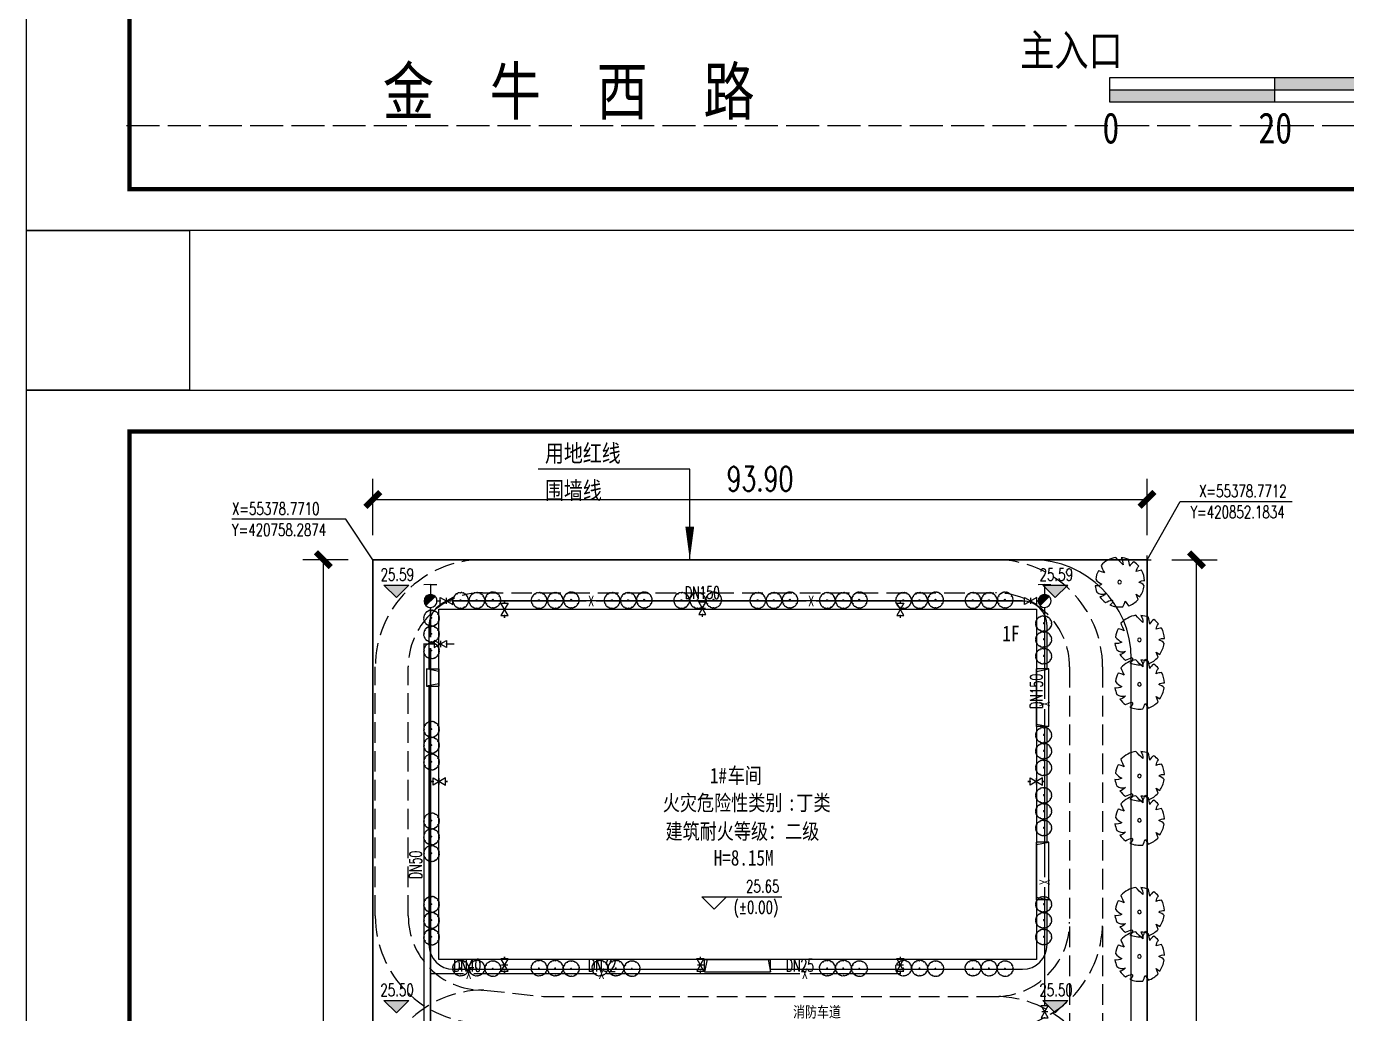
# Model space of a CAD drawing. Header units: millimetres. Extents: x 418357 to 841680, y 53918 to 109839.
# Drawn here: x 420716.3 to 420876.4, y 54868.5 to 54988.3 of the extents above; entities that cross this region are included whole.
import ezdxf

# ---------------------------------------------------------------- set-up
doc = ezdxf.new("R2010")
doc.units = ezdxf.units.MM
for name, pattern in [('CENTER2', [1.125, 0.75, -0.125, 0.125, -0.125]), ('DASH', [0.35, 0.25, -0.1]), ('X3', [5, 4, -1]), ('X5', [3, 2, -1])]:
    doc.linetypes.add(name, pattern=pattern)
doc.layers.add('0 - 已设计道路中心线', color=1, linetype='CENTER2', lineweight=50)
doc.layers.add('0 - 已设计道路边线', color=140, linetype='Continuous', lineweight=50)
for name, color, linetype in [('0 - 建筑控制线', 40, 'Continuous'), ('0 - 新建建筑', 7, 'Continuous'), ('0 - 消防车道', 40, 'Continuous'), ('0 - 绿化2', 74, 'Continuous'), ('0-建筑立面', 255, 'Continuous'), ('DIM_COOR', 171, 'Continuous'), ('DIM_ELEV', 171, 'Continuous'), ('DIM_LEAD', 171, 'Continuous'), ('EQUIP_消火栓', 7, 'Continuous'), ('LV', 3, 'Continuous'), ('PIPE-消防', 1, 'Continuous'), ('PIPE-给水', 3, 'Continuous'), ('PUB_DIM', 171, 'Continuous'), ('PUB_TEXT', 7, 'Continuous'), ('STAIR', 3, 'Continuous'), ('TEXT_消防', 7, 'Continuous'), ('TEXT_给水', 7, 'Continuous'), ('TK', 4, 'Continuous'), ('TREE', 8, 'Continuous'), ('VALVE_消防', 7, 'Continuous'), ('VALVE_给水', 7, 'Continuous'), ('道路网', 7, 'Continuous')]:
    doc.layers.add(name, color=color, linetype=linetype)
doc.styles.add('_TCH_DIM', font='SIMPLEX', dxfattribs={"bigfont": 'GBCBIG'})
doc.styles.add('_TCH_DIM_T3', font='SIMPLEX', dxfattribs={"width": 0.705882, "bigfont": 'GBCBIG'})
doc.styles.add('_TWT_PIPEDN', font='SIMPLEX', dxfattribs={"width": 0.8, "height": 3, "bigfont": 'HZTXT'})
doc.styles.add('_TWT_PIPETEXT', font='COMPLEX', dxfattribs={"width": 0.8, "height": 2.5, "bigfont": 'HZTXT'})
doc.styles.add('HT', font='simhei.ttf', dxfattribs={"width": 0.8})
doc.styles.get("Standard").update_dxf_attribs({"font": 'txt', "bigfont": 'gbcbig.shx'})
doc.styles.add('宋体', font='', dxfattribs={"width": 0.8})
doc.styles.get('宋体').set_extended_font_data('SimSun')
doc.linetypes.add('FENCELINE2', pattern='A,6.35,-2.54,[132,ltypeshp.shx,S=2.54,R=0,X=-2.54,Y=0],-2.54,25.4', length=36.83)
doc.dimstyles.new('_TCH_ARCH_M_M&&1', dxfattribs={"dimtxt": 2.975, "dimasz": 1.8, "dimexe": 2.5, "dimexo": 3, "dimgap": 1, "dimtad": 1, "dimzin": 0, "dimdsep": 46, "dimtxsty": '_TCH_DIM_T3', "dimblk": 'ARCHTICK', "dimcen": 0.09, "dimclrt": 7, "dimazin": 2, "dimtfac": 1, "dimtix": 1, "dimtmove": 2, "dimatfit": 3, "dimfxl": 0, "dimtolj": 1, "dimtzin": 0, "dimarcsym": 0})

# ---------------------------------------------------------------- blocks, each defined once
blk = doc.blocks.new('A$C7F6F64A1')
h = blk.add_hatch(color=256)
h.paths.add_polyline_path([(20.95, 7.35), (0.95, 7.35), (0.95, 5.85), (20.95, 5.85)])
h.paths.add_polyline_path([(50.95, 8.85), (20.95, 8.85), (20.95, 7.35), (50.95, 7.35)])
h.paths.add_polyline_path([(100.95, 7.35), (50.95, 7.35), (50.95, 5.85), (100.95, 5.85)])
for p, q in [((0.95, 5.85), (0.95, 8.85)), ((20.95, 5.85), (20.95, 8.85)), ((50.95, 5.85), (50.95, 8.85)), ((0.95, 7.35), (100.95, 7.35))]:
    blk.add_line(p, q)
blk.add_lwpolyline([(0.95, 8.85), (100.95, 8.85), (100.95, 5.85), (0.95, 5.85)], close=True)
at = {"layer": 'PUB_TEXT', "lineweight": -2, "style": 'HT', "width": 0.8}
for s, height, p in [('0', 3.76, (0.04, 0.85)), ('20', 3.755, (18.96, 0.85)), ('50', 3.755, (48.93, 0.85)), ('100M', 3.755, (92.89, 0.85))]:
    blk.add_text(s, height=height, dxfattribs=at).set_placement(p)
blk = doc.blocks.new('A$C18C27DA3')
at = {"layer": '0-建筑立面', "color": 8}
blk.add_lwpolyline([(73980, 1500), (1500, 1500), (1500, 43980), (73980, 43980)], close=True, dxfattribs=at)
at = {"layer": 'STAIR', "color": 8, "lineweight": -2}
for p, q in [((0, 36740), (0, 34640)), ((0, 36740), (1500, 36740)), ((1500, 36440), (0, 36740)), ((1500, 36740), (1500, 34640)), ((75480, 36740), (73980, 36740)), ((73980, 29740), (73980, 36740)), ((73980, 36440), (75480, 36740)), ((75480, 29740), (75480, 36740)), ((1500, 34940), (0, 34640)), ((0, 34640), (1500, 34640)), ((73980, 30040), (75480, 29740)), ((75480, 29740), (73980, 29740)), ((75480, 15740), (73980, 15740)), ((73980, 8740), (73980, 15740)), ((73980, 15440), (75480, 15740)), ((75480, 8740), (75480, 15740)), ((73980, 9040), (75480, 8740)), ((75480, 8740), (73980, 8740)), ((33740, 0), (33740, 1500)), ((33740, 1500), (41740, 1500)), ((34040, 1500), (33740, 0)), ((41440, 1500), (41740, 0)), ((41740, 0), (41740, 1500)), ((33740, 0), (41740, 0))]:
    blk.add_line(p, q, dxfattribs=at)
blk = doc.blocks.new('BRANCHD', base_point=(0.5, 0.5))
at = {"color": 8}
for p, q in [((0.951, 0.743), (0.931, 0.754)), ((0.962, 0.694), (0.951, 0.743)), ((0.974, 0.687), (0.962, 0.694)), ((0.97, 0.587), (0.994, 0.594)), ((0.97, 0.571), (0.97, 0.587)), ((1.008, 0.55), (0.97, 0.571)), ((0.987, 0.668), (0.974, 0.687)), ((0.982, 0.647), (0.987, 0.668)), ((0.997, 0.62), (0.982, 0.647)), ((0.994, 0.594), (0.997, 0.62)), ((0.998, 0.504), (1.008, 0.52)), ((1.008, 0.52), (1.008, 0.55))]:
    blk.add_line(p, q, dxfattribs=at)
blk = doc.blocks.new('M_F16')
at = {"xscale": 1016, "yscale": 1016, "zscale": 1016}
for rotation in [150, 180, 120, 90, 59.99999999999999, 30, 330.0000000000001, 210, 240, 270, 300.0000000000001]:
    blk.add_blockref('BRANCHD', (3, 9), dxfattribs=dict(at, rotation=rotation))
blk.add_blockref('BRANCHD', (3, 9), dxfattribs=at)
at = {"width": 0.8, "flags": 9}
for tag in ['YSIZE', 'XSIZE']:
    blk.add_attdef(tag, (0, 0), '', height=0.2, dxfattribs=at)
blk = doc.blocks.new('SHU1')
at = {"layer": 'LV', "color": 8, "lineweight": -2}
for radius in [137, 92.1]:
    blk.add_circle((214, 644), radius, dxfattribs=at)
at = {"layer": 'LV', "color": 8, "xscale": 4.5, "yscale": 4.5, "zscale": 4.5}
blk.add_blockref('M_F16', (267, 678), dxfattribs=at)
blk = doc.blocks.new('$plan$00003853')
at = {"layer": '0 - 绿化2', "color": 8}
blk.add_lwpolyline([(227, 1020, -0.064779), (482, 928, -0.140502), (396, 691, 0.022693), (675, 782, -0.079452), (887, 533, 0.167891), (592, 468, 0.027315), (999, 345, -0.172277), (998, -362, -0.066723), (654, -389, -0.062305), (849, -572, -0.091342), (592, -836, -0.143439), (285, -705, 0.213293), (366, -986, -0.068191), (89, -1047, -0.278754), (-132, -757, 0.22121), (-146, -1029, -0.081068), (-464, -929, 0.034822), (-501, -626, 0.431768), (-644, -818, -0.134445), (-967, -375, -0.054829), (-808, -178, 0.035323), (-1051, -141, -0.115847), (-1001, 342), (-767, 368), (-931, 457, -0.12079), (-611, 836, -0.192954), (-378, 705, 0.24867), (-432, 953, -0.109754), (15, 1047, -0.045563), (77, 823, 0.166126)], format="xyb", close=True, dxfattribs=at)
blk.add_circle((13, -7), 75.6, dxfattribs=at)
blk = doc.blocks.new('rqwr')
at = {"layer": '0 - 消防车道', "color": 8, "linetype": 'DASH', "ltscale": 10}
for p, q in [((420772.29, 55378.77), (420833.79, 55378.77)), ((420771.59, 55374.77), (420833.79, 55374.77)), ((420758.59, 55335.57), (420758.59, 55365.77)), ((420762.59, 55335.57), (420762.59, 55365.77)), ((420842.79, 55365.77), (420842.79, 55312.79)), ((420846.79, 55365.77), (420846.79, 55312.79)), ((420771.77, 55326.57), (420779.01, 55325.79)), ((420779.01, 55325.79), (420833.79, 55325.79)), ((420771.34, 55322.6), (420778.58, 55321.81)), ((420778.8, 55321.79), (420833.79, 55321.79)), ((420758.77, 55313.57), (420758.77, 55258.48)), ((420762.77, 55313.57), (420762.77, 55282.47)), ((420842.79, 55312.79), (420842.79, 55283.47)), ((420846.79, 55312.79), (420846.79, 55223.77)), ((420771.77, 55274.47), (420833.79, 55274.47)), ((420771.77, 55273.47), (420783.54, 55274.47)), ((420783.54, 55274.47), (420833.79, 55274.47)), ((420771.77, 55270.47), (420833.79, 55270.47)), ((420772.11, 55269.49), (420783.88, 55270.49)), ((420762.77, 55258.48), (420762.77, 55261.47)), ((420842.79, 55261.47), (420842.79, 55258.48)), ((420771.77, 55249.48), (420833.79, 55249.48)), ((420771.77, 55245.48), (420833.79, 55245.48)), ((420842.79, 55236.48), (420842.79, 55223.77))]:
    blk.add_line(p, q, dxfattribs=at)
for centre, radius, start, end in [((420771.59, 55365.77), 13, 90, 180), ((420833.79, 55365.77), 13, 0, 90), ((420771.59, 55365.77), 9, 90, 180), ((420833.79, 55365.77), 9, 0, 90), ((420771.59, 55335.57), 13, 180, 270), ((420771.59, 55335.57), 9, 180, 270), ((420833.79, 55334.79), 9, 270, 0), ((420833.79, 55334.79), 13, 270, 0), ((420771.77, 55313.57), 13, 90, 180), ((420833.79, 55312.79), 13, 0, 90), ((420771.77, 55313.57), 9, 90, 180), ((420833.79, 55312.79), 9, 0, 90), ((420833.79, 55283.47), 9, 270, 0), ((420771.77, 55282.47), 13, 180, 270), ((420771.77, 55282.47), 9, 180, 270), ((420771.77, 55261.47), 13, 90, 180), ((420771.77, 55261.47), 9, 90, 180), ((420833.79, 55261.47), 9, 360, 90), ((420771.77, 55258.48), 13, 180, 270), ((420771.77, 55258.48), 9, 180, 270), ((420833.79, 55258.48), 9, 270, 360), ((420833.79, 55236.48), 9, 0, 90)]:
    blk.add_arc(centre, radius, start, end, dxfattribs=at)
at = {"layer": 'PUB_TEXT', "color": 8, "lineweight": -2, "style": '宋体', "width": 0.8}
for s, height, p in [('1F', 1.899, (420834.64, 55368.88)), ('消防车道', 1.329, (420809.26, 55323.26)), ('消防车道', 1.329, (420809.26, 55271.95))]:
    blk.add_text(s, height=height, dxfattribs=at).set_placement(p)
blk = doc.blocks.new('GeYuanFrame_70264237', base_point=(18.76, 4.34))
at = {"layer": 'TK'}
blk.add_lwpolyline([(18.76, 424.34), (612.76, 424.34), (612.76, 4.34), (18.76, 4.34), (18.76, 424.34)], dxfattribs=at)
at = {"layer": 'TK', "const_width": 1}
blk.add_lwpolyline([(602.76, 414.34), (43.76, 414.34), (43.76, 14.34), (602.76, 14.34)], close=True, dxfattribs=at)
blk = doc.blocks.new('GeYuanFrame_15767308', base_point=(18.76, 4.34))
at = {"layer": 'TK'}
blk.add_line((43.76, 414.34), (602.76, 414.34), dxfattribs=at)
blk.add_lwpolyline([(18.76, 424.34), (612.76, 424.34), (612.76, 4.34), (18.76, 4.34), (18.76, 424.34)], dxfattribs=at)
at = {"layer": 'TK', "const_width": 1}
blk.add_lwpolyline([(602.76, 414.34), (43.76, 414.34), (43.76, 14.34), (602.76, 14.34)], close=True, dxfattribs=at)
blk = doc.blocks.new('_ArchTick')
at = {"color": 0, "linetype": 'ByBlock', "const_width": 0.4}
blk.add_lwpolyline([(-0.5, -0.5), (0.5, 0.5)], dxfattribs=at)
blk = doc.blocks.new('*D151')
at = {"layer": 'Defpoints', "color": 0, "lineweight": -2}
for p in [(420852.18, 54930.9), (420758.29, 54923.58), (420852.18, 54923.58)]:
    blk.add_point(p, dxfattribs=at)
at = {"layer": 'PUB_DIM', "color": 0, "lineweight": -2}
for p, q in [((420758.29, 54926.58), (420758.29, 54933.4)), ((420852.18, 54926.58), (420852.18, 54933.4)), ((420758.29, 54930.9), (420852.18, 54930.9))]:
    blk.add_line(p, q, dxfattribs=at)
at = {"layer": 'PUB_DIM', "color": 0, "lineweight": -2, "xscale": 1.8, "yscale": 1.8, "zscale": 1.8, "rotation": 180}
blk.add_blockref('_ArchTick', (420758.29, 54930.9), dxfattribs=at)
at = {"layer": 'PUB_DIM', "color": 0, "lineweight": -2, "xscale": 1.8, "yscale": 1.8, "zscale": 1.8}
blk.add_blockref('_ArchTick', (420852.18, 54930.9), dxfattribs=at)
at = {"layer": 'PUB_DIM', "color": 7, "insert": (420805.24, 54933.39), "char_height": 2.975, "attachment_point": 5, "style": '_TCH_DIM_T3'}
blk.add_mtext('\\A1;93.90', dxfattribs=at)
blk = doc.blocks.new('*D152')
at = {"layer": 'Defpoints', "color": 0, "lineweight": -2}
for p in [(420852.18, 54923.58), (420858.18, 54923.58), (420852.18, 54781.58)]:
    blk.add_point(p, dxfattribs=at)
at = {"layer": 'PUB_DIM', "color": 0, "lineweight": -2}
for p, q in [((420855.18, 54923.58), (420860.68, 54923.58)), ((420858.18, 54781.58), (420858.18, 54923.58)), ((420855.18, 54781.58), (420860.68, 54781.58))]:
    blk.add_line(p, q, dxfattribs=at)
at = {"layer": 'PUB_DIM', "color": 0, "lineweight": -2, "xscale": 1.8, "yscale": 1.8, "zscale": 1.8}
for p, rotation in [((420858.18, 54923.58), 89.99896035443862), ((420858.18, 54781.58), 269.9989603544386)]:
    blk.add_blockref('_ArchTick', p, dxfattribs=dict(at, rotation=rotation))
at = {"layer": 'PUB_DIM', "color": 7, "insert": (420855.69, 54852.58), "char_height": 2.975, "attachment_point": 5, "rotation": 89.999, "style": '_TCH_DIM_T3'}
blk.add_mtext('\\A1;142.00', dxfattribs=at)
blk = doc.blocks.new('*D153')
at = {"layer": 'Defpoints', "color": 0, "lineweight": -2}
for p in [(420752.29, 54923.58), (420758.29, 54923.58), (420758.29, 54781.58)]:
    blk.add_point(p, dxfattribs=at)
at = {"layer": 'PUB_DIM', "color": 0, "lineweight": -2}
for p, q in [((420755.29, 54923.58), (420749.79, 54923.58)), ((420752.29, 54781.58), (420752.29, 54923.58)), ((420755.29, 54781.58), (420749.79, 54781.58))]:
    blk.add_line(p, q, dxfattribs=at)
at = {"layer": 'PUB_DIM', "color": 0, "lineweight": -2, "xscale": 1.8, "yscale": 1.8, "zscale": 1.8}
for p, rotation in [((420752.29, 54923.58), 90), ((420752.29, 54781.58), 270)]:
    blk.add_blockref('_ArchTick', p, dxfattribs=dict(at, rotation=rotation))
at = {"layer": 'PUB_DIM', "color": 7, "insert": (420749.8, 54852.58), "char_height": 2.975, "attachment_point": 5, "rotation": 90, "style": '_TCH_DIM_T3'}
blk.add_mtext('\\A1;142.00', dxfattribs=at)
blk = doc.blocks.new('$VALVE$00000296')
for points in [[(-125, 72), (-125, -72), (125, 72), (125, -72), (-125, 72)], [(0, 60), (0, -64)]]:
    blk.add_lwpolyline(points)
for p in [(-125, 0), (125, 0)]:
    blk.add_point(p)
blk = doc.blocks.new('$TwtSys$00000385')
for p, q in [((0, 331), (-130, 331)), ((0, 331), (0, 131)), ((0, 331), (130, 331)), ((92, 92), (-92, -92))]:
    blk.add_line(p, q)
for start, end in [(135, 315), (315, 135)]:
    blk.add_arc((0, 0), 131, start, end)
at = {"color": 0}
for points in [[(-34, 127), (-127, 34), (34, 127), (-127, -34)], [(-93, 93), (-93, 93), (-34, 127), (-127, 34)], [(34, 127), (-127, -34), (93, 93), (-93, -93)]]:
    blk.add_solid(points, dxfattribs=at)

msp = doc.modelspace()

# ---------------------------------------------------------------- hatches: boundary and pattern name
at = {"layer": 'DIM_ELEV', "lineweight": -2}
for points in [[(420761.144, 54919.012), (420759.644, 54920.512), (420762.644, 54920.512)], [(420841.062, 54919.012), (420839.562, 54920.512), (420842.562, 54920.512)], [(420761.144, 54868.618), (420759.644, 54870.118), (420762.644, 54870.118)], [(420841.062, 54868.618), (420839.562, 54870.118), (420842.562, 54870.118)]]:
    msp.add_hatch(color=256, dxfattribs=at).paths.add_polyline_path(points)
at = {"layer": 'PIPE-消防', "linetype": 'Continuous', "lineweight": -2}
for points in [[(420822.264, 54873.372), (420822.352, 54873.372), (420822.352, 54873.285)], [(420822.264, 54873.372), (420822.264, 54873.285), (420822.352, 54873.285)]]:
    msp.add_hatch(color=256, dxfattribs=at).paths.add_polyline_path(points)
at = {"layer": 'PIPE-给水', "linetype": 'Continuous', "lineweight": -2}
for points in [[(420764.49, 54913.373), (420764.49, 54913.46), (420764.403, 54913.46)], [(420764.49, 54913.373), (420764.403, 54913.373), (420764.403, 54913.46)]]:
    msp.add_hatch(color=256, dxfattribs=at).paths.add_polyline_path(points)

# ---------------------------------------------------------------- linework, layer by layer
at = {"color": 1, "linetype": 'X5', "const_width": 0.2, "flags": 128}
msp.add_lwpolyline([(420758.287, 54923.581), (420852.183, 54923.581), (420852.183, 54781.581), (420758.287, 54781.581), (420758.287, 54923.581)], dxfattribs=at)
at = {"layer": '0 - 已设计道路中心线', "linetype": 'X3', "lineweight": -3}
msp.add_line((420728.423, 54976.246), (420972.923, 54976.246), dxfattribs=at)
at = {"layer": '0 - 已设计道路边线', "color": 8, "lineweight": -2}
for p, q in [((420837.067, 54918.581), (420768.087, 54918.581)), ((420765.087, 54915.581), (420765.087, 54910.341)), ((420840.067, 54910.341), (420840.067, 54915.581)), ((420765.087, 54908.241), (420765.087, 54876.901)), ((420840.067, 54889.341), (420840.067, 54903.341)), ((420840.067, 54876.901), (420840.067, 54882.341)), ((420768.087, 54873.901), (420798.527, 54873.901)), ((420806.527, 54873.901), (420837.067, 54873.901))]:
    msp.add_line(p, q, dxfattribs=at)
for centre, start, end in [((420768.087, 54915.581), 90, 180), ((420837.067, 54915.581), 0, 90), ((420768.087, 54876.901), 180, 270), ((420837.067, 54876.901), 270, 0)]:
    msp.add_arc(centre, 3, start, end, dxfattribs=at)
at = {"layer": '0 - 建筑控制线', "color": 0, "linetype": 'FENCELINE2', "ltscale": 0.2, "const_width": 0.2}
msp.add_lwpolyline([(420852.183, 54789.581), (420852.183, 54923.581), (420758.287, 54923.581), (420758.287, 54781.581), (420825.381, 54781.581)], dxfattribs=at)
at = {"layer": '0 - 新建建筑'}
msp.add_lwpolyline([(420766.287, 54875.101), (420766.287, 54917.581), (420838.767, 54917.581), (420838.767, 54875.101)], close=True, dxfattribs=at)
at = {"layer": 'Defpoints', "lineweight": -2}
msp.add_lwpolyline([(420716.28, 54963.539), (420736.067, 54963.539), (420736.067, 54944.141), (420716.28, 54944.141)], close=True, dxfattribs=at)
at = {"layer": 'DIM_COOR', "color": 3, "lineweight": -2}
for p, q in [((420852.183, 54923.581), (420856.209, 54930.64)), ((420856.209, 54930.64), (420869.794, 54930.64)), ((420755.01, 54928.49), (420741.205, 54928.49)), ((420758.287, 54923.581), (420755.01, 54928.49)), ((420851.683, 54923.581), (420852.683, 54923.581)), ((420852.183, 54923.081), (420852.183, 54924.081))]:
    msp.add_line(p, q, dxfattribs=at)
at = {"layer": 'DIM_ELEV', "lineweight": -2}
for p, q in [((420761.144, 54919.012), (420759.644, 54920.512)), ((420759.644, 54920.512), (420762.644, 54920.512)), ((420761.144, 54919.012), (420762.644, 54920.512)), ((420841.062, 54919.012), (420839.562, 54920.512)), ((420839.562, 54920.512), (420842.562, 54920.512)), ((420841.062, 54919.012), (420842.562, 54920.512)), ((420799.673, 54881.199), (420798.173, 54882.699)), ((420798.173, 54882.699), (420807.9, 54882.699)), ((420799.673, 54881.199), (420801.173, 54882.699)), ((420761.144, 54868.618), (420759.644, 54870.118)), ((420759.644, 54870.118), (420762.644, 54870.118)), ((420761.144, 54868.618), (420762.644, 54870.118)), ((420841.062, 54868.618), (420839.562, 54870.118)), ((420839.562, 54870.118), (420842.562, 54870.118)), ((420841.062, 54868.618), (420842.562, 54870.118))]:
    msp.add_line(p, q, dxfattribs=at)
at = {"layer": 'DIM_LEAD', "lineweight": -2}
for p, q in [((420796.729, 54934.585), (420778.333, 54934.585)), ((420796.729, 54923.581), (420796.729, 54934.585))]:
    msp.add_line(p, q, dxfattribs=at)
at = {"layer": 'DIM_LEAD'}
msp.add_lwpolyline([(420796.729, 54923.581, 0, 1.067, 0), (420796.729, 54927.581, 0, 0, 0)], format="xyseb", dxfattribs=at)
at = {"layer": 'PIPE-消防', "linetype": 'Continuous', "lineweight": -2, "ltscale": 0.005, "const_width": 0.175}
for points in [[(420765.287, 54917.796), (420765.287, 54914.189)], [(420766.072, 54918.581), (420766.479, 54918.581)], [(420767.979, 54918.581), (420774.264, 54918.581)], [(420774.264, 54918.581), (420774.264, 54918.331)], [(420774.264, 54918.581), (420784.174, 54918.581)], [(420785.36, 54918.581), (420810.853, 54918.581)], [(420798.264, 54918.71), (420798.264, 54918.46)], [(420812.039, 54918.581), (420822.264, 54918.581)], [(420822.264, 54918.581), (420822.264, 54918.331)], [(420822.264, 54918.581), (420837.323, 54918.581)], [(420838.823, 54918.581), (420838.983, 54918.581)], [(420839.767, 54917.796), (420839.767, 54906.676)], [(420774.264, 54916.831), (420774.264, 54916.512)], [(420798.264, 54916.96), (420798.264, 54916.642)], [(420822.264, 54916.831), (420822.264, 54916.512)], [(420765.287, 54912.876), (420765.287, 54896.685)], [(420839.767, 54905.49), (420839.767, 54896.685)], [(420765.606, 54896.685), (420765.287, 54896.685)], [(420765.287, 54896.685), (420765.287, 54873.372)], [(420767.356, 54896.685), (420767.106, 54896.685)], [(420838.017, 54896.685), (420837.699, 54896.685)], [(420839.767, 54896.685), (420839.517, 54896.685)], [(420839.767, 54896.685), (420839.767, 54885.071)], [(420839.767, 54883.886), (420839.767, 54869.519)], [(420774.264, 54875.441), (420774.264, 54875.191)], [(420798.014, 54875.441), (420798.014, 54875.191)], [(420822.264, 54875.441), (420822.264, 54875.191)], [(420765.287, 54873.372), (420769.32, 54873.372)], [(420765.287, 54873.372), (420765.287, 54867.399)], [(420770.506, 54873.372), (420774.264, 54873.372)], [(420774.264, 54873.691), (420774.264, 54873.372)], [(420774.264, 54873.372), (420785.426, 54873.372)], [(420786.611, 54873.372), (420798.014, 54873.372)], [(420798.014, 54873.691), (420798.014, 54873.372)], [(420798.014, 54873.372), (420810.099, 54873.372)], [(420811.285, 54873.372), (420822.264, 54873.372)], [(420822.264, 54873.691), (420822.264, 54873.372)]]:
    msp.add_lwpolyline(points, dxfattribs=at)
at = {"layer": 'PIPE-给水', "linetype": 'Continuous', "lineweight": -2, "ltscale": 0.005, "const_width": 0.175}
for points in [[(420764.49, 54913.373), (420765.742, 54913.373)], [(420764.49, 54913.373), (420764.49, 54859.893)], [(420767.242, 54913.373), (420768.178, 54913.373)]]:
    msp.add_lwpolyline(points, dxfattribs=at)
at = {"layer": '道路网', "color": 8, "linetype": 'Continuous'}
msp.add_line((420850.267, 54789.581), (420850.267, 54911.579), dxfattribs=at)
msp.add_arc((420838.267, 54911.579), 12, 0, 89.99896, dxfattribs=at)

# ---------------------------------------------------------------- block references
msp.add_blockref('A$C7F6F64A1', (420846.734, 54973.231))
at = {"layer": '0 - 绿化2', "xscale": 0.002879999999999999, "yscale": -0.00288, "zscale": 0.002879999999999999, "rotation": 118.0922593969319}
for p in [(420848.886, 54920.844), (420851.299, 54913.835), (420851.299, 54908.445), (420851.299, 54897.331), (420851.299, 54891.941), (420851.299, 54880.827), (420851.299, 54875.438)]:
    msp.add_blockref('$plan$00003853', p, dxfattribs=at)
at = {"layer": '0-建筑立面', "xscale": 0.001, "yscale": 0.001, "zscale": 0.001}
msp.add_blockref('A$C18C27DA3', (420764.787, 54873.601), dxfattribs=at)
at = {"layer": 'Defpoints', "lineweight": -2, "xscale": 0.5, "yscale": 0.5, "zscale": 0.5}
for name, p in [('GeYuanFrame_70264237', (420716.28, 54963.539)), ('GeYuanFrame_15767308', (420716.28, 54734.141))]:
    msp.add_blockref(name, p, dxfattribs=at)
at = {"layer": 'Defpoints', "lineweight": -2}
msp.add_blockref('rqwr', (0, -455.19), dxfattribs=at)
at = {"layer": 'EQUIP_消火栓', "lineweight": -2, "xscale": 0.006000000000000001, "yscale": 0.006000000000000001, "zscale": 0.006000000000000001, "rotation": 0.5899289278101784}
for p in [(420765.287, 54918.581), (420839.767, 54918.581)]:
    msp.add_blockref('$TwtSys$00000385', p, dxfattribs=at)
at = {"layer": 'TREE', "extrusion": (0, 0, -1)}
for p, xscale, yscale, zscale, rotation in [((-420768.679, 54918.804), -0.0004110838609215419, 0.0004110836464220474, -0.0004110838609215419, 99.48893673752902), ((-420770.636, 54918.804), -0.0004110838609215419, 0.0004110836464220474, -0.0004110838609215419, 99.48893673752902), ((-420772.58, 54918.858), -0.0004110838609215419, 0.0004110836464220474, -0.0004110838609215419, 99.48893673752902), ((-420778.186, 54918.804), -0.0004110838609215419, 0.0004110836464220474, -0.0004110838609215419, 99.48893673752902), ((-420780.143, 54918.804), -0.0004110838609215419, 0.0004110836464220474, -0.0004110838609215419, 99.48893673752902), ((-420782.087, 54918.858), -0.0004110838609215419, 0.0004110836464220474, -0.0004110838609215419, 99.48893673752902), ((-420787.04, 54918.804), -0.0004110838609215419, 0.0004110836464220474, -0.0004110838609215419, 99.48893673752902), ((-420788.997, 54918.804), -0.0004110838609215419, 0.0004110836464220474, -0.0004110838609215419, 99.48893673752902), ((-420790.941, 54918.858), -0.0004110838609215419, 0.0004110836464220474, -0.0004110838609215419, 99.48893673752902), ((-420795.467, 54918.804), -0.0004110838609215419, 0.0004110836464220474, -0.0004110838609215419, 99.48893673752902), ((-420797.425, 54918.804), -0.0004110838609215419, 0.0004110836464220474, -0.0004110838609215419, 99.48893673752902), ((-420799.369, 54918.858), -0.0004110838609215419, 0.0004110836464220474, -0.0004110838609215419, 99.48893673752902), ((-420804.709, 54918.804), -0.0004110838609215419, 0.0004110836464220474, -0.0004110838609215419, 99.48893673752902), ((-420806.666, 54918.804), -0.0004110838609215419, 0.0004110836464220474, -0.0004110838609215419, 99.48893673752902), ((-420808.61, 54918.858), -0.0004110838609215419, 0.0004110836464220474, -0.0004110838609215419, 99.48893673752902), ((-420813.136, 54918.804), -0.0004110838609215419, 0.0004110836464220474, -0.0004110838609215419, 99.48893673752902), ((-420815.094, 54918.804), -0.0004110838609215419, 0.0004110836464220474, -0.0004110838609215419, 99.48893673752902), ((-420817.038, 54918.858), -0.0004110838609215419, 0.0004110836464220474, -0.0004110838609215419, 99.48893673752902), ((-420822.378, 54918.804), -0.0004110838609215419, 0.0004110836464220474, -0.0004110838609215419, 99.48893673752902), ((-420824.335, 54918.804), -0.0004110838609215419, 0.0004110836464220474, -0.0004110838609215419, 99.48893673752902), ((-420826.279, 54918.858), -0.0004110838609215419, 0.0004110836464220474, -0.0004110838609215419, 99.48893673752902), ((-420830.805, 54918.804), -0.0004110838609215419, 0.0004110836464220474, -0.0004110838609215419, 99.48893673752902), ((-420832.763, 54918.804), -0.0004110838609215419, 0.0004110836464220474, -0.0004110838609215419, 99.48893673752902), ((-420834.707, 54918.858), -0.0004110838609215419, 0.0004110836464220474, -0.0004110838609215419, 99.48893673752902), ((-420765.138, 54916.661), -0.0004110838609215419, 0.0004110836464220474, -0.0004110838609215419, 99.48893673752902), ((-420839.917, 54916.005), 0.0004110838609215419, 0.0004110838609215419, -0.0004110837350400002, 260.5110632624709), ((-420765.138, 54914.726), -0.0004110838609215419, 0.0004110836464220474, -0.0004110838609215419, 99.48893673752902), ((-420839.917, 54914.07), 0.0004110838609215419, 0.0004110838609215419, -0.0004110837350400002, 260.5110632624709), ((-420765.138, 54912.702), -0.0004110838609215419, 0.0004110836464220474, -0.0004110838609215419, 99.48893673752902), ((-420839.917, 54912.045), 0.0004110838609215419, 0.0004110838609215419, -0.0004110837350400002, 260.5110632624709), ((-420765.138, 54903.172), -0.0004110838609215419, 0.0004110836464220474, -0.0004110838609215419, 99.48893673752902), ((-420839.917, 54902.464), 0.0004110838609215419, 0.0004110838609215419, -0.0004110837350400002, 260.5110632624709), ((-420765.138, 54901.236), -0.0004110838609215419, 0.0004110836464220474, -0.0004110838609215419, 99.48893673752902), ((-420765.138, 54899.212), -0.0004110838609215419, 0.0004110836464220474, -0.0004110838609215419, 99.48893673752902), ((-420839.917, 54900.529), 0.0004110838609215419, 0.0004110838609215419, -0.0004110837350400002, 260.5110632624709), ((-420839.917, 54898.505), 0.0004110838609215419, 0.0004110838609215419, -0.0004110837350400002, 260.5110632624709), ((-420839.917, 54895.164), 0.0004110838609215419, 0.0004110838609215419, -0.0004110837350400002, 260.5110632624709), ((-420839.917, 54893.229), 0.0004110838609215419, 0.0004110838609215419, -0.0004110837350400002, 260.5110632624709), ((-420765.138, 54892.063), -0.0004110838609215419, 0.0004110836464220474, -0.0004110838609215419, 99.48893673752902), ((-420839.917, 54891.205), 0.0004110838609215419, 0.0004110838609215419, -0.0004110837350400002, 260.5110632624709), ((-420765.138, 54890.128), -0.0004110838609215419, 0.0004110836464220474, -0.0004110838609215419, 99.48893673752902), ((-420765.138, 54888.104), -0.0004110838609215419, 0.0004110836464220474, -0.0004110838609215419, 99.48893673752902), ((-420765.138, 54881.936), -0.0004110838609215419, 0.0004110836464220474, -0.0004110838609215419, 99.48893673752902), ((-420839.917, 54881.936), 0.0004110838609215419, 0.0004110838609215419, -0.0004110837350400002, 260.5110632624709), ((-420765.138, 54880.001), -0.0004110838609215419, 0.0004110836464220474, -0.0004110838609215419, 99.48893673752902), ((-420839.917, 54880.001), 0.0004110838609215419, 0.0004110838609215419, -0.0004110837350400002, 260.5110632624709), ((-420765.138, 54877.977), -0.0004110838609215419, 0.0004110836464220474, -0.0004110838609215419, 99.48893673752902), ((-420839.917, 54877.977), 0.0004110838609215419, 0.0004110838609215419, -0.0004110837350400002, 260.5110632624709), ((-420768.679, 54873.878), 0.0004110838609215419, 0.0004110838609215419, -0.0004110837350400002, 80.51106326247098), ((-420770.636, 54873.878), 0.0004110838609215419, 0.0004110838609215419, -0.0004110837350400002, 80.51106326247098), ((-420772.58, 54873.823), 0.0004110838609215419, 0.0004110838609215419, -0.0004110837350400002, 80.51106326247098), ((-420778.186, 54873.878), 0.0004110838609215419, 0.0004110838609215419, -0.0004110837350400002, 80.51106326247098), ((-420780.143, 54873.878), 0.0004110838609215419, 0.0004110838609215419, -0.0004110837350400002, 80.51106326247098), ((-420782.087, 54873.823), 0.0004110838609215419, 0.0004110838609215419, -0.0004110837350400002, 80.51106326247098), ((-420785.553, 54873.878), 0.0004110838609215419, 0.0004110838609215419, -0.0004110837350400002, 80.51106326247098), ((-420787.51, 54873.878), 0.0004110838609215419, 0.0004110838609215419, -0.0004110837350400002, 80.51106326247098), ((-420789.454, 54873.823), 0.0004110838609215419, 0.0004110838609215419, -0.0004110837350400002, 80.51106326247098), ((-420813.136, 54873.878), 0.0004110838609215419, 0.0004110838609215419, -0.0004110837350400002, 80.51106326247098), ((-420815.094, 54873.878), 0.0004110838609215419, 0.0004110838609215419, -0.0004110837350400002, 80.51106326247098), ((-420817.038, 54873.823), 0.0004110838609215419, 0.0004110838609215419, -0.0004110837350400002, 80.51106326247098), ((-420822.378, 54873.878), 0.0004110838609215419, 0.0004110838609215419, -0.0004110837350400002, 80.51106326247098), ((-420824.335, 54873.878), 0.0004110838609215419, 0.0004110838609215419, -0.0004110837350400002, 80.51106326247098), ((-420826.279, 54873.823), 0.0004110838609215419, 0.0004110838609215419, -0.0004110837350400002, 80.51106326247098), ((-420830.805, 54873.878), 0.0004110838609215419, 0.0004110838609215419, -0.0004110837350400002, 80.51106326247098), ((-420832.763, 54873.878), 0.0004110838609215419, 0.0004110838609215419, -0.0004110837350400002, 80.51106326247098), ((-420834.707, 54873.823), 0.0004110838609215419, 0.0004110838609215419, -0.0004110837350400002, 80.51106326247098)]:
    msp.add_blockref('SHU1', p, dxfattribs=dict(at, xscale=xscale, yscale=yscale, zscale=zscale, rotation=rotation))
at = {"layer": 'VALVE_消防', "lineweight": -2, "xscale": -0.006, "zscale": 0.006}
for p, yscale, rotation in [((420767.229, 54918.581), -0.006, 359.9999999999072), ((420774.264, 54917.581), -0.006, 270), ((420798.264, 54917.71), -0.006, 270), ((420822.264, 54917.581), -0.006, 270), ((420838.073, 54918.581), -0.006, 359.9999999999285), ((420766.356, 54896.685), 0.006, 180), ((420838.767, 54896.685), 0.006, 180), ((420774.264, 54874.441), -0.006, 270), ((420798.014, 54874.441), -0.006, 270), ((420822.264, 54874.441), -0.006, 270), ((420839.767, 54868.769), -0.006, 270.0000000001067)]:
    msp.add_blockref('$VALVE$00000296', p, dxfattribs=dict(at, yscale=yscale, rotation=rotation))
at = {"layer": 'VALVE_给水', "lineweight": -2, "xscale": 0.006, "yscale": 0.006, "zscale": 0.006}
msp.add_blockref('$VALVE$00000296', (420766.492, 54913.373), dxfattribs=at)

# ---------------------------------------------------------------- texts
at = {"layer": 'PUB_TEXT', "lineweight": -2}
for s, height, style, width, p in [('主入口', 3.7975, '宋体', 0.8, (420836.802, 54983.485)), ('金', 5.696, '宋体', 0.8, (420759.499, 54977.563)), ('牛', 5.696, '宋体', 0.8, (420772.461, 54977.563)), ('西', 5.696, '宋体', 0.8, (420785.423, 54977.563)), ('路', 5.696, '宋体', 0.8, (420798.385, 54977.563)), ('用地红线', 2.103, 'HT', 0.8, (420779.173, 54935.449)), ('围墙线', 2.103, 'HT', 0.8, (420779.173, 54930.945)), ('X=55378.7712', 1.4875, '_TCH_DIM', 0.705882, (420858.494, 54931.165)), ('X=55378.7710', 1.4875, '_TCH_DIM', 0.705882, (420741.205, 54929.024)), ('Y=420852.1834', 1.4875, '_TCH_DIM', 0.705882, (420857.444, 54928.619)), ('Y=420758.2874', 1.4875, '_TCH_DIM', 0.705882, (420741.205, 54926.469)), ('25.59', 1.4875, '_TCH_DIM', 0.705882, (420759.23, 54921.037)), ('25.59', 1.4875, '_TCH_DIM', 0.705882, (420839.148, 54921.037)), ('车间', 1.8987, '宋体', 0.8, (420801.336, 54896.452)), ('1#', 1.8987, '宋体', 0.8, (420799.175, 54896.452)), ('火灾危险性类别', 1.8987, '宋体', 0.8, (420793.461, 54893.151)), (':', 1.899, '宋体', 0.8, (420808.584, 54893.151)), ('丁类', 1.8987, '宋体', 0.8, (420809.664, 54893.151)), ('建筑耐火等级：二级', 1.8987, '宋体', 0.8, (420793.787, 54889.691)), ('H=8.15M', 1.8987, '宋体', 0.8, (420799.645, 54886.48)), ('25.65', 1.4875, '_TCH_DIM', 0.705882, (420803.55, 54883.224)), ('(%%P0.00)', 1.4875, '_TCH_DIM', 0.705882, (420802.05, 54880.686)), ('25.50', 1.4875, '_TCH_DIM', 0.705882, (420759.209, 54870.643)), ('25.50', 1.4875, '_TCH_DIM', 0.705882, (420839.127, 54870.643))]:
    msp.add_text(s, height=height, dxfattribs=dict(at, style=style, width=width)).set_placement(p)
at = {"layer": 'TEXT_消防', "linetype": 'Continuous', "lineweight": -2, "style": '_TWT_PIPEDN', "width": 0.64}
for s, p in [('DN150', (420796.139, 54918.831)), ('DN40', (420768.016, 54873.622)), ('DN32', (420784.379, 54873.622)), ('DN25', (420808.379, 54873.622))]:
    msp.add_text(s, height=1.5, dxfattribs=at).set_placement(p)
at = {"layer": 'TEXT_消防', "lineweight": -2, "style": '_TWT_PIPETEXT', "width": 0.64}
for p in [(420784.424, 54917.956), (420811.103, 54917.956), (420769.57, 54872.747), (420785.676, 54872.747), (420810.349, 54872.747)]:
    msp.add_text('X', height=1.25, dxfattribs=at).set_placement(p)
at = {"layer": 'TEXT_消防', "linetype": 'Continuous', "lineweight": -2, "style": '_TWT_PIPEDN', "width": 0.64}
msp.add_text('DN150', height=1.5, rotation=90, dxfattribs=at).set_placement((420839.517, 54905.507))
at = {"layer": 'TEXT_消防', "lineweight": -2, "style": '_TWT_PIPETEXT', "width": 0.64}
for rotation, p in [(90, (420840.392, 54905.74)), (270, (420839.142, 54884.821))]:
    msp.add_text('X', height=1.25, rotation=rotation, dxfattribs=at).set_placement(p)
at = {"layer": 'TEXT_给水', "linetype": 'Continuous', "lineweight": -2, "style": '_TWT_PIPEDN', "width": 0.64}
msp.add_text('DN50', height=1.5, rotation=90, dxfattribs=at).set_placement((420764.24, 54884.873))

# ---------------------------------------------------------------- dimensions: what is measured, and where the dimension line sits
at = {"layer": 'PUB_DIM'}
for p1, p2, distance, picture, middle in [((420758.287, 54923.581), (420852.183, 54923.581), 7.32, '*D151', (420805.235, 54933.388)), ((420758.287, 54781.581), (420758.287, 54923.581), 6, '*D153', (420749.8, 54852.581)), ((420852.181, 54781.581), (420852.183, 54923.581), -6, '*D152', (420855.695, 54852.581))]:
    dim = msp.add_aligned_dim(p1=p1, p2=p2, distance=distance, dimstyle='_TCH_ARCH_M_M&&1', dxfattribs=at)
    dim.commit()
    dim.dimension.update_dxf_attribs({"geometry": picture, "text_midpoint": middle})

doc.saveas('drawing.dxf')
